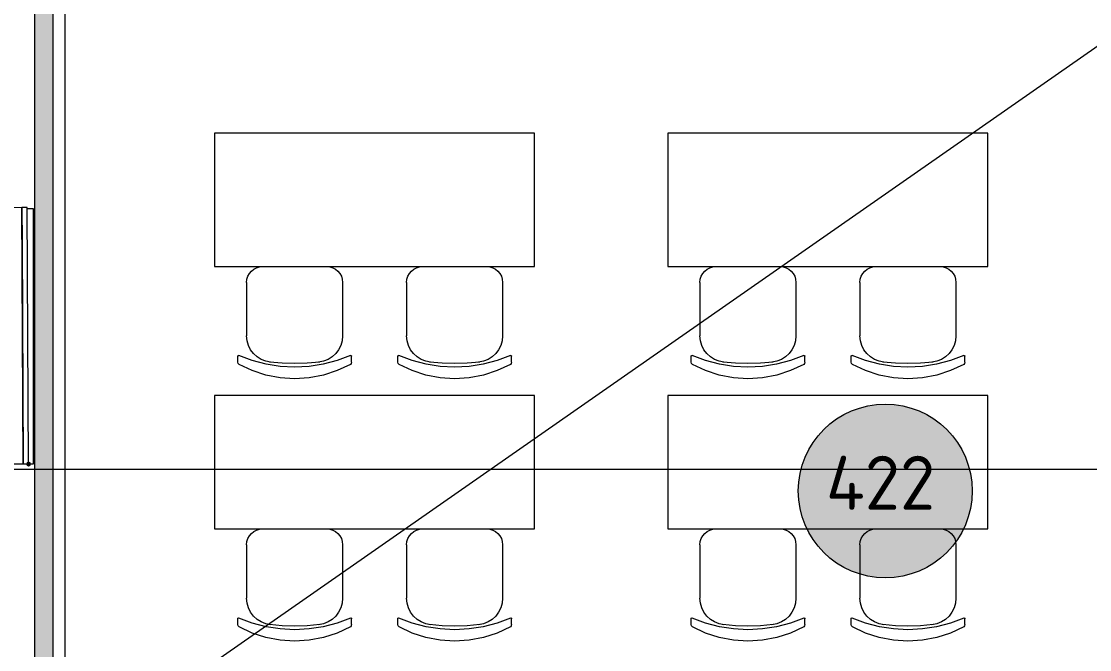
# Model space of a CAD drawing. Header units: millimetres. Extents: x 0 to 1189, y 0 to 841.
# Drawn here: x 240.72 to 280.78, y 410.59 to 434.17 of the extents above; entities that cross this region are included whole.
import ezdxf

# ---------------------------------------------------------------- set-up
doc = ezdxf.new("R2010")
doc.units = ezdxf.units.MM

msp = doc.modelspace()

# ---------------------------------------------------------------- hatches: boundary and pattern name
at = {"true_color": 0xf1d696}
h = msp.add_hatch(color=41, dxfattribs=at)
h.dxf.hatch_style = 2
h.paths.add_polyline_path([(241.90737, 376.007345), (241.207369, 376.007345), (241.207369, 453.503464), (241.90737, 453.503464)])
at = {"true_color": 0xffffff}
h = msp.add_hatch(color=7, dxfattribs=at)
edge = h.paths.add_edge_path()
edge.add_arc((273.113917, 416.549407), 3.260255, 0, 360)
h = msp.add_hatch(color=7)
h.dxf.hatch_style = 2
h.paths.add_polyline_path([(241.080368, 417.566409), (241.053931, 417.629971), (240.990368, 417.656409), (240.926806, 417.629971), (240.900368, 417.566409), (240.900368, 417.554409), (240.926806, 417.490846), (240.990368, 417.464408), (241.053931, 417.490846), (241.080368, 417.554409)])

# ---------------------------------------------------------------- linework, layer by layer
at = {"color": 7, "lineweight": 0}
for points in [[(241.207369, 454.203465), (241.207369, 375.307344)], [(242.35937, 375.307344), (242.35937, 454.203465)], [(241.90737, 376.007345), (241.90737, 453.503464)], [(240.740368, 427.187423), (237.441363, 427.170423)], [(240.940368, 427.188423), (240.740368, 427.187423)], [(240.790368, 417.565409), (240.740368, 427.187423)], [(240.740368, 427.187423), (240.747368, 425.875421)], [(240.990368, 417.566409), (240.940368, 427.188423)], [(240.941368, 427.154423), (241.159368, 427.154423)], [(241.159368, 427.154423), (241.159368, 417.554409)], [(240.747368, 425.875421), (240.790368, 417.565409)], [(269.853412, 416.549407), (269.870248, 416.882815), (269.919664, 417.20657), (270.000021, 417.519038), (270.109678, 417.818581), (270.246998, 418.103564), (270.410341, 418.372349), (270.598067, 418.623302), (270.808539, 418.854786), (271.040116, 419.065164), (271.291159, 419.2528), (271.560029, 419.416058), (271.845087, 419.553302), (272.144694, 419.662896), (272.457211, 419.743203), (272.780999, 419.792587), (273.114417, 419.809412), (273.44766, 419.792587), (273.771293, 419.743203), (274.083677, 419.662896), (274.383169, 419.553302), (274.668131, 419.416058), (274.93692, 419.2528), (275.187897, 419.065164), (275.419421, 418.854786), (275.629851, 418.623302), (275.817546, 418.372349), (275.980867, 418.103564), (276.118172, 417.818581), (276.22782, 417.519038), (276.308172, 417.20657), (276.357586, 416.882815), (276.374422, 416.549407)], [(237.490363, 417.548409), (240.790368, 417.565409)], [(241.159368, 417.554409), (238.649365, 417.554409)], [(240.790368, 417.565409), (240.990368, 417.566409)], [(202.529309, 417.371408), (863.72632, 417.371408)], [(276.374422, 416.549407), (276.357586, 416.216164), (276.308172, 415.892531), (276.22782, 415.580148), (276.118172, 415.280655), (275.980867, 414.995694), (275.817546, 414.726904), (275.629851, 414.475927), (275.419421, 414.244404), (275.187897, 414.033974), (274.93692, 413.846278), (274.668131, 413.682957), (274.383169, 413.545652), (274.083677, 413.436004), (273.771293, 413.355652), (273.44766, 413.306238), (273.114417, 413.289402), (272.780999, 413.306238), (272.457211, 413.355652), (272.144694, 413.436004), (271.845087, 413.545652), (271.560029, 413.682957), (271.291159, 413.846278), (271.040116, 414.033974), (270.808539, 414.244404), (270.598067, 414.475927), (270.410341, 414.726904), (270.246998, 414.995694), (270.109678, 415.280655), (270.000021, 415.580148), (269.919664, 415.892531), (269.870248, 416.216164), (269.853412, 416.549407)]]:
    msp.add_lwpolyline(points, dxfattribs=at)
at = {"color": 144, "lineweight": 0, "true_color": 0x0077b0}
msp.add_lwpolyline([(243.131371, 406.774392), (287.216439, 437.540439)], dxfattribs=at)
at = {"color": 253, "lineweight": 0, "true_color": 0x999999}
for points in [[(259.966397, 429.977428), (247.966379, 429.977428)], [(247.966379, 429.977428), (247.966379, 424.97742)], [(259.966397, 424.97742), (259.966397, 429.977428)], [(276.966423, 429.977428), (264.966405, 429.977428)], [(264.966405, 429.977428), (264.966405, 424.97742)], [(276.966423, 424.97742), (276.966423, 429.977428)], [(247.966379, 424.97742), (259.966397, 424.97742)], [(249.166381, 424.377419), (249.178586, 424.498521), (249.213584, 424.611232), (249.268949, 424.713162), (249.342256, 424.80192), (249.431078, 424.875115), (249.532991, 424.930357), (249.645567, 424.965256), (249.766382, 424.97742)], [(249.166381, 424.377419), (249.178586, 424.498521), (249.213584, 424.611232), (249.268949, 424.713162), (249.342256, 424.80192), (249.431078, 424.875115), (249.532991, 424.930357), (249.645567, 424.965256), (249.766382, 424.97742)], [(249.765382, 424.97742), (252.166385, 424.97742)], [(249.765382, 424.97742), (252.166385, 424.97742)], [(252.166385, 424.97742), (252.287487, 424.965256), (252.400198, 424.930357), (252.502128, 424.875115), (252.590886, 424.80192), (252.664081, 424.713162), (252.719324, 424.611232), (252.754222, 424.498521), (252.766386, 424.377419)], [(252.166385, 424.97742), (252.287487, 424.965256), (252.400198, 424.930357), (252.502128, 424.875115), (252.590886, 424.80192), (252.664081, 424.713162), (252.719324, 424.611232), (252.754222, 424.498521), (252.766386, 424.377419)], [(255.16639, 424.377419), (255.178595, 424.498521), (255.213593, 424.611232), (255.268958, 424.713162), (255.342265, 424.80192), (255.431088, 424.875115), (255.533, 424.930357), (255.645576, 424.965256), (255.766391, 424.97742)], [(255.16639, 424.377419), (255.178595, 424.498521), (255.213593, 424.611232), (255.268958, 424.713162), (255.342265, 424.80192), (255.431088, 424.875115), (255.533, 424.930357), (255.645576, 424.965256), (255.766391, 424.97742)], [(255.765391, 424.97742), (258.166394, 424.97742)], [(255.765391, 424.97742), (258.166394, 424.97742)], [(258.166394, 424.97742), (258.287496, 424.965256), (258.400207, 424.930357), (258.502137, 424.875115), (258.590895, 424.80192), (258.66409, 424.713162), (258.719333, 424.611232), (258.754231, 424.498521), (258.766395, 424.377419)], [(258.166394, 424.97742), (258.287496, 424.965256), (258.400207, 424.930357), (258.502137, 424.875115), (258.590895, 424.80192), (258.66409, 424.713162), (258.719333, 424.611232), (258.754231, 424.498521), (258.766395, 424.377419)], [(264.966405, 424.97742), (276.966423, 424.97742)], [(266.166407, 424.377419), (266.178612, 424.498521), (266.21361, 424.611232), (266.268975, 424.713162), (266.342282, 424.80192), (266.431104, 424.875115), (266.533017, 424.930357), (266.645593, 424.965256), (266.766408, 424.97742)], [(266.166407, 424.377419), (266.178612, 424.498521), (266.21361, 424.611232), (266.268975, 424.713162), (266.342282, 424.80192), (266.431104, 424.875115), (266.533017, 424.930357), (266.645593, 424.965256), (266.766408, 424.97742)], [(266.765408, 424.97742), (269.166411, 424.97742)], [(266.765408, 424.97742), (269.166411, 424.97742)], [(269.166411, 424.97742), (269.287513, 424.965256), (269.400224, 424.930357), (269.502154, 424.875115), (269.590912, 424.80192), (269.664107, 424.713162), (269.71935, 424.611232), (269.754248, 424.498521), (269.766412, 424.377419)], [(269.166411, 424.97742), (269.287513, 424.965256), (269.400224, 424.930357), (269.502154, 424.875115), (269.590912, 424.80192), (269.664107, 424.713162), (269.71935, 424.611232), (269.754248, 424.498521), (269.766412, 424.377419)], [(272.166416, 424.377419), (272.178621, 424.498521), (272.213619, 424.611232), (272.268984, 424.713162), (272.342291, 424.80192), (272.431113, 424.875115), (272.533026, 424.930357), (272.645602, 424.965256), (272.766417, 424.97742)], [(272.166416, 424.377419), (272.178621, 424.498521), (272.213619, 424.611232), (272.268984, 424.713162), (272.342291, 424.80192), (272.431113, 424.875115), (272.533026, 424.930357), (272.645602, 424.965256), (272.766417, 424.97742)], [(272.765417, 424.97742), (275.16642, 424.97742)], [(272.765417, 424.97742), (275.16642, 424.97742)], [(275.16642, 424.97742), (275.287522, 424.965256), (275.400233, 424.930357), (275.502163, 424.875115), (275.590921, 424.80192), (275.664116, 424.713162), (275.719359, 424.611232), (275.754257, 424.498521), (275.766421, 424.377419)], [(275.16642, 424.97742), (275.287522, 424.965256), (275.400233, 424.930357), (275.502163, 424.875115), (275.590921, 424.80192), (275.664116, 424.713162), (275.719359, 424.611232), (275.754257, 424.498521), (275.766421, 424.377419)], [(249.166381, 424.377419), (249.166381, 422.374416)], [(249.166381, 424.377419), (249.166381, 422.374416)], [(252.766386, 424.377419), (252.766386, 422.374416)], [(252.766386, 424.377419), (252.766386, 422.374416)], [(255.16639, 424.377419), (255.16639, 422.374416)], [(255.16639, 424.377419), (255.16639, 422.374416)], [(258.766395, 424.377419), (258.766395, 422.374416)], [(258.766395, 424.377419), (258.766395, 422.374416)], [(266.166407, 424.377419), (266.166407, 422.374416)], [(266.166407, 424.377419), (266.166407, 422.374416)], [(269.766412, 424.377419), (269.766412, 422.374416)], [(269.766412, 424.377419), (269.766412, 422.374416)], [(272.166416, 424.377419), (272.166416, 422.374416)], [(272.166416, 424.377419), (272.166416, 422.374416)], [(275.766421, 424.377419), (275.766421, 422.374416)], [(275.766421, 424.377419), (275.766421, 422.374416)], [(250.066382, 421.379414), (249.880997, 421.416057), (249.710178, 421.48468), (249.557055, 421.581827), (249.424756, 421.70404), (249.31641, 421.847862), (249.235146, 422.009837), (249.184094, 422.186507), (249.166381, 422.374416)], [(250.066382, 421.379414), (249.880997, 421.416057), (249.710178, 421.48468), (249.557055, 421.581827), (249.424756, 421.70404), (249.31641, 421.847862), (249.235146, 422.009837), (249.184094, 422.186507), (249.166381, 422.374416)], [(252.766386, 422.374416), (252.748673, 422.186507), (252.69762, 422.009837), (252.616357, 421.847862), (252.508011, 421.70404), (252.375712, 421.581827), (252.222588, 421.48468), (252.05177, 421.416057), (251.866385, 421.379414)], [(252.766386, 422.374416), (252.748673, 422.186507), (252.69762, 422.009837), (252.616357, 421.847862), (252.508011, 421.70404), (252.375712, 421.581827), (252.222588, 421.48468), (252.05177, 421.416057), (251.866385, 421.379414)], [(256.066391, 421.379414), (255.881006, 421.416057), (255.710188, 421.48468), (255.557064, 421.581827), (255.424765, 421.70404), (255.316419, 421.847862), (255.235156, 422.009837), (255.184103, 422.186507), (255.16639, 422.374416)], [(256.066391, 421.379414), (255.881006, 421.416057), (255.710188, 421.48468), (255.557064, 421.581827), (255.424765, 421.70404), (255.316419, 421.847862), (255.235156, 422.009837), (255.184103, 422.186507), (255.16639, 422.374416)], [(258.766395, 422.374416), (258.748682, 422.186507), (258.69763, 422.009837), (258.616366, 421.847862), (258.50802, 421.70404), (258.375721, 421.581827), (258.222598, 421.48468), (258.051779, 421.416057), (257.866394, 421.379414)], [(258.766395, 422.374416), (258.748682, 422.186507), (258.69763, 422.009837), (258.616366, 421.847862), (258.50802, 421.70404), (258.375721, 421.581827), (258.222598, 421.48468), (258.051779, 421.416057), (257.866394, 421.379414)], [(267.066408, 421.379414), (266.881023, 421.416057), (266.710204, 421.48468), (266.557081, 421.581827), (266.424782, 421.70404), (266.316436, 421.847862), (266.235172, 422.009837), (266.18412, 422.186507), (266.166407, 422.374416)], [(267.066408, 421.379414), (266.881023, 421.416057), (266.710204, 421.48468), (266.557081, 421.581827), (266.424782, 421.70404), (266.316436, 421.847862), (266.235172, 422.009837), (266.18412, 422.186507), (266.166407, 422.374416)], [(269.766412, 422.374416), (269.748699, 422.186507), (269.697646, 422.009837), (269.616383, 421.847862), (269.508037, 421.70404), (269.375738, 421.581827), (269.222614, 421.48468), (269.051796, 421.416057), (268.866411, 421.379414)], [(269.766412, 422.374416), (269.748699, 422.186507), (269.697646, 422.009837), (269.616383, 421.847862), (269.508037, 421.70404), (269.375738, 421.581827), (269.222614, 421.48468), (269.051796, 421.416057), (268.866411, 421.379414)], [(273.066417, 421.379414), (272.881032, 421.416057), (272.710214, 421.48468), (272.55709, 421.581827), (272.424791, 421.70404), (272.316445, 421.847862), (272.235182, 422.009837), (272.184129, 422.186507), (272.166416, 422.374416)], [(273.066417, 421.379414), (272.881032, 421.416057), (272.710214, 421.48468), (272.55709, 421.581827), (272.424791, 421.70404), (272.316445, 421.847862), (272.235182, 422.009837), (272.184129, 422.186507), (272.166416, 422.374416)], [(275.766421, 422.374416), (275.748708, 422.186507), (275.697656, 422.009837), (275.616392, 421.847862), (275.508046, 421.70404), (275.375747, 421.581827), (275.222624, 421.48468), (275.051805, 421.416057), (274.86642, 421.379414)], [(275.766421, 422.374416), (275.748708, 422.186507), (275.697656, 422.009837), (275.616392, 421.847862), (275.508046, 421.70404), (275.375747, 421.581827), (275.222624, 421.48468), (275.051805, 421.416057), (274.86642, 421.379414)], [(248.83138, 421.604415), (248.84038, 421.625415), (248.86138, 421.634415), (248.87538, 421.631415)], [(248.83138, 421.604415), (248.84038, 421.625415), (248.86138, 421.634415), (248.87538, 421.631415)], [(248.83138, 421.387414), (248.83138, 421.604415)], [(248.83138, 421.387414), (248.83138, 421.604415)], [(253.058387, 421.631415), (252.554886, 421.440899), (252.035635, 421.303539), (251.504759, 421.220367), (250.966383, 421.192414), (250.428586, 421.220367), (249.898007, 421.303539), (249.378865, 421.440899), (248.87538, 421.631415)], [(253.058387, 421.631415), (252.554886, 421.440899), (252.035635, 421.303539), (251.504759, 421.220367), (250.966383, 421.192414), (250.428586, 421.220367), (249.898007, 421.303539), (249.378865, 421.440899), (248.87538, 421.631415)], [(253.058387, 421.631415), (253.071387, 421.634415), (253.092762, 421.625415), (253.101387, 421.604415)], [(253.058387, 421.631415), (253.071387, 421.634415), (253.092762, 421.625415), (253.101387, 421.604415)], [(253.101387, 421.387414), (253.101387, 421.604415)], [(253.101387, 421.387414), (253.101387, 421.604415)], [(254.831389, 421.604415), (254.840389, 421.625415), (254.861389, 421.634415), (254.875389, 421.631415)], [(254.831389, 421.604415), (254.840389, 421.625415), (254.861389, 421.634415), (254.875389, 421.631415)], [(254.831389, 421.387414), (254.831389, 421.604415)], [(254.831389, 421.387414), (254.831389, 421.604415)], [(259.058396, 421.631415), (258.554895, 421.440899), (258.035644, 421.303539), (257.504768, 421.220367), (256.966393, 421.192414), (256.428595, 421.220367), (255.898016, 421.303539), (255.378875, 421.440899), (254.875389, 421.631415)], [(259.058396, 421.631415), (258.554895, 421.440899), (258.035644, 421.303539), (257.504768, 421.220367), (256.966393, 421.192414), (256.428595, 421.220367), (255.898016, 421.303539), (255.378875, 421.440899), (254.875389, 421.631415)], [(259.058396, 421.631415), (259.071396, 421.634415), (259.092771, 421.625415), (259.101396, 421.604415)], [(259.058396, 421.631415), (259.071396, 421.634415), (259.092771, 421.625415), (259.101396, 421.604415)], [(259.101396, 421.387414), (259.101396, 421.604415)], [(259.101396, 421.387414), (259.101396, 421.604415)], [(265.831406, 421.604415), (265.840406, 421.625415), (265.861406, 421.634415), (265.875406, 421.631415)], [(265.831406, 421.604415), (265.840406, 421.625415), (265.861406, 421.634415), (265.875406, 421.631415)], [(265.831406, 421.387414), (265.831406, 421.604415)], [(265.831406, 421.387414), (265.831406, 421.604415)], [(270.058413, 421.631415), (269.554912, 421.440899), (269.035661, 421.303539), (268.504785, 421.220367), (267.966409, 421.192414), (267.428612, 421.220367), (266.898033, 421.303539), (266.378891, 421.440899), (265.875406, 421.631415)], [(270.058413, 421.631415), (269.554912, 421.440899), (269.035661, 421.303539), (268.504785, 421.220367), (267.966409, 421.192414), (267.428612, 421.220367), (266.898033, 421.303539), (266.378891, 421.440899), (265.875406, 421.631415)], [(270.058413, 421.631415), (270.071413, 421.634415), (270.092788, 421.625415), (270.101413, 421.604415)], [(270.058413, 421.631415), (270.071413, 421.634415), (270.092788, 421.625415), (270.101413, 421.604415)], [(270.101413, 421.387414), (270.101413, 421.604415)], [(270.101413, 421.387414), (270.101413, 421.604415)], [(271.831415, 421.604415), (271.840415, 421.625415), (271.861415, 421.634415), (271.875415, 421.631415)], [(271.831415, 421.604415), (271.840415, 421.625415), (271.861415, 421.634415), (271.875415, 421.631415)], [(271.831415, 421.387414), (271.831415, 421.604415)], [(271.831415, 421.387414), (271.831415, 421.604415)], [(276.058422, 421.631415), (275.554921, 421.440899), (275.03567, 421.303539), (274.504794, 421.220367), (273.966419, 421.192414), (273.428621, 421.220367), (272.898042, 421.303539), (272.378901, 421.440899), (271.875415, 421.631415)], [(276.058422, 421.631415), (275.554921, 421.440899), (275.03567, 421.303539), (274.504794, 421.220367), (273.966419, 421.192414), (273.428621, 421.220367), (272.898042, 421.303539), (272.378901, 421.440899), (271.875415, 421.631415)], [(276.058422, 421.631415), (276.071422, 421.634415), (276.092797, 421.625415), (276.101422, 421.604415)], [(276.058422, 421.631415), (276.071422, 421.634415), (276.092797, 421.625415), (276.101422, 421.604415)], [(276.101422, 421.387414), (276.101422, 421.604415)], [(276.101422, 421.387414), (276.101422, 421.604415)], [(248.87938, 421.302414), (248.84413, 421.339289), (248.83138, 421.387414)], [(248.87938, 421.302414), (248.84413, 421.339289), (248.83138, 421.387414)], [(253.054387, 421.302414), (252.561355, 421.068695), (252.044885, 420.899664), (251.511166, 420.797007), (250.966383, 420.762414), (250.422039, 420.797007), (249.888382, 420.899664), (249.371975, 421.068695), (248.87938, 421.302414)], [(253.054387, 421.302414), (252.561355, 421.068695), (252.044885, 420.899664), (251.511166, 420.797007), (250.966383, 420.762414), (250.422039, 420.797007), (249.888382, 420.899664), (249.371975, 421.068695), (248.87938, 421.302414)], [(251.908385, 421.384414), (251.438134, 421.343039), (250.966383, 421.329414), (250.495508, 421.343039), (250.025382, 421.384414)], [(251.908385, 421.384414), (251.438134, 421.343039), (250.966383, 421.329414), (250.495508, 421.343039), (250.025382, 421.384414)], [(253.101387, 421.387414), (253.089137, 421.339289), (253.054387, 421.302414)], [(253.101387, 421.387414), (253.089137, 421.339289), (253.054387, 421.302414)], [(254.879389, 421.302414), (254.844139, 421.339289), (254.831389, 421.387414)], [(254.879389, 421.302414), (254.844139, 421.339289), (254.831389, 421.387414)], [(259.054396, 421.302414), (258.561364, 421.068695), (258.044894, 420.899664), (257.511175, 420.797007), (256.966393, 420.762414), (256.422048, 420.797007), (255.888391, 420.899664), (255.371984, 421.068695), (254.879389, 421.302414)], [(259.054396, 421.302414), (258.561364, 421.068695), (258.044894, 420.899664), (257.511175, 420.797007), (256.966393, 420.762414), (256.422048, 420.797007), (255.888391, 420.899664), (255.371984, 421.068695), (254.879389, 421.302414)], [(257.908394, 421.384414), (257.438143, 421.343039), (256.966393, 421.329414), (256.495517, 421.343039), (256.025391, 421.384414)], [(257.908394, 421.384414), (257.438143, 421.343039), (256.966393, 421.329414), (256.495517, 421.343039), (256.025391, 421.384414)], [(259.101396, 421.387414), (259.089146, 421.339289), (259.054396, 421.302414)], [(259.101396, 421.387414), (259.089146, 421.339289), (259.054396, 421.302414)], [(265.879406, 421.302414), (265.844156, 421.339289), (265.831406, 421.387414)], [(265.879406, 421.302414), (265.844156, 421.339289), (265.831406, 421.387414)], [(270.054413, 421.302414), (269.561381, 421.068695), (269.044911, 420.899664), (268.511191, 420.797007), (267.966409, 420.762414), (267.422065, 420.797007), (266.888408, 420.899664), (266.372001, 421.068695), (265.879406, 421.302414)], [(270.054413, 421.302414), (269.561381, 421.068695), (269.044911, 420.899664), (268.511191, 420.797007), (267.966409, 420.762414), (267.422065, 420.797007), (266.888408, 420.899664), (266.372001, 421.068695), (265.879406, 421.302414)], [(268.908411, 421.384414), (268.43816, 421.343039), (267.966409, 421.329414), (267.495534, 421.343039), (267.025408, 421.384414)], [(268.908411, 421.384414), (268.43816, 421.343039), (267.966409, 421.329414), (267.495534, 421.343039), (267.025408, 421.384414)], [(270.101413, 421.387414), (270.089163, 421.339289), (270.054413, 421.302414)], [(270.101413, 421.387414), (270.089163, 421.339289), (270.054413, 421.302414)], [(271.879415, 421.302414), (271.844165, 421.339289), (271.831415, 421.387414)], [(271.879415, 421.302414), (271.844165, 421.339289), (271.831415, 421.387414)], [(276.054422, 421.302414), (275.56139, 421.068695), (275.04492, 420.899664), (274.511201, 420.797007), (273.966419, 420.762414), (273.422074, 420.797007), (272.888417, 420.899664), (272.37201, 421.068695), (271.879415, 421.302414)], [(276.054422, 421.302414), (275.56139, 421.068695), (275.04492, 420.899664), (274.511201, 420.797007), (273.966419, 420.762414), (273.422074, 420.797007), (272.888417, 420.899664), (272.37201, 421.068695), (271.879415, 421.302414)], [(274.90842, 421.384414), (274.438169, 421.343039), (273.966419, 421.329414), (273.495543, 421.343039), (273.025417, 421.384414)], [(274.90842, 421.384414), (274.438169, 421.343039), (273.966419, 421.329414), (273.495543, 421.343039), (273.025417, 421.384414)], [(276.101422, 421.387414), (276.089172, 421.339289), (276.054422, 421.302414)], [(276.101422, 421.387414), (276.089172, 421.339289), (276.054422, 421.302414)], [(259.966397, 420.127413), (247.966379, 420.127413)], [(247.966379, 420.127413), (247.966379, 415.127405)], [(259.966397, 415.127405), (259.966397, 420.127413)], [(276.966423, 420.127413), (264.966405, 420.127413)], [(264.966405, 420.127413), (264.966405, 415.127405)], [(276.966423, 415.127405), (276.966423, 420.127413)], [(247.966379, 415.127405), (259.966397, 415.127405)], [(249.166381, 414.527404), (249.178586, 414.648506), (249.213584, 414.761217), (249.268949, 414.863147), (249.342256, 414.951905), (249.431078, 415.0251), (249.532991, 415.080342), (249.645567, 415.115241), (249.766382, 415.127405)], [(249.166381, 414.527404), (249.178586, 414.648506), (249.213584, 414.761217), (249.268949, 414.863147), (249.342256, 414.951905), (249.431078, 415.0251), (249.532991, 415.080342), (249.645567, 415.115241), (249.766382, 415.127405)], [(249.765382, 415.127405), (252.166385, 415.127405)], [(249.765382, 415.127405), (252.166385, 415.127405)], [(252.166385, 415.127405), (252.287487, 415.115241), (252.400198, 415.080342), (252.502128, 415.0251), (252.590886, 414.951905), (252.664081, 414.863147), (252.719324, 414.761217), (252.754222, 414.648506), (252.766386, 414.527404)], [(252.166385, 415.127405), (252.287487, 415.115241), (252.400198, 415.080342), (252.502128, 415.0251), (252.590886, 414.951905), (252.664081, 414.863147), (252.719324, 414.761217), (252.754222, 414.648506), (252.766386, 414.527404)], [(255.16639, 414.527404), (255.178595, 414.648506), (255.213593, 414.761217), (255.268958, 414.863147), (255.342265, 414.951905), (255.431088, 415.0251), (255.533, 415.080342), (255.645576, 415.115241), (255.766391, 415.127405)], [(255.16639, 414.527404), (255.178595, 414.648506), (255.213593, 414.761217), (255.268958, 414.863147), (255.342265, 414.951905), (255.431088, 415.0251), (255.533, 415.080342), (255.645576, 415.115241), (255.766391, 415.127405)], [(255.765391, 415.127405), (258.166394, 415.127405)], [(255.765391, 415.127405), (258.166394, 415.127405)], [(258.166394, 415.127405), (258.287496, 415.115241), (258.400207, 415.080342), (258.502137, 415.0251), (258.590895, 414.951905), (258.66409, 414.863147), (258.719333, 414.761217), (258.754231, 414.648506), (258.766395, 414.527404)], [(258.166394, 415.127405), (258.287496, 415.115241), (258.400207, 415.080342), (258.502137, 415.0251), (258.590895, 414.951905), (258.66409, 414.863147), (258.719333, 414.761217), (258.754231, 414.648506), (258.766395, 414.527404)], [(264.966405, 415.127405), (276.966423, 415.127405)], [(266.166407, 414.527404), (266.178612, 414.648506), (266.21361, 414.761217), (266.268975, 414.863147), (266.342282, 414.951905), (266.431104, 415.0251), (266.533017, 415.080342), (266.645593, 415.115241), (266.766408, 415.127405)], [(266.166407, 414.527404), (266.178612, 414.648506), (266.21361, 414.761217), (266.268975, 414.863147), (266.342282, 414.951905), (266.431104, 415.0251), (266.533017, 415.080342), (266.645593, 415.115241), (266.766408, 415.127405)], [(266.765408, 415.127405), (269.166411, 415.127405)], [(266.765408, 415.127405), (269.166411, 415.127405)], [(269.166411, 415.127405), (269.287513, 415.115241), (269.400224, 415.080342), (269.502154, 415.0251), (269.590912, 414.951905), (269.664107, 414.863147), (269.71935, 414.761217), (269.754248, 414.648506), (269.766412, 414.527404)], [(269.166411, 415.127405), (269.287513, 415.115241), (269.400224, 415.080342), (269.502154, 415.0251), (269.590912, 414.951905), (269.664107, 414.863147), (269.71935, 414.761217), (269.754248, 414.648506), (269.766412, 414.527404)], [(272.166416, 414.527404), (272.178621, 414.648506), (272.213619, 414.761217), (272.268984, 414.863147), (272.342291, 414.951905), (272.431113, 415.0251), (272.533026, 415.080342), (272.645602, 415.115241), (272.766417, 415.127405)], [(272.166416, 414.527404), (272.178621, 414.648506), (272.213619, 414.761217), (272.268984, 414.863147), (272.342291, 414.951905), (272.431113, 415.0251), (272.533026, 415.080342), (272.645602, 415.115241), (272.766417, 415.127405)], [(272.765417, 415.127405), (275.16642, 415.127405)], [(272.765417, 415.127405), (275.16642, 415.127405)], [(275.16642, 415.127405), (275.287522, 415.115241), (275.400233, 415.080342), (275.502163, 415.0251), (275.590921, 414.951905), (275.664116, 414.863147), (275.719359, 414.761217), (275.754257, 414.648506), (275.766421, 414.527404)], [(275.16642, 415.127405), (275.287522, 415.115241), (275.400233, 415.080342), (275.502163, 415.0251), (275.590921, 414.951905), (275.664116, 414.863147), (275.719359, 414.761217), (275.754257, 414.648506), (275.766421, 414.527404)], [(249.166381, 414.527404), (249.166381, 412.524401)], [(249.166381, 414.527404), (249.166381, 412.524401)], [(252.766386, 414.527404), (252.766386, 412.524401)], [(252.766386, 414.527404), (252.766386, 412.524401)], [(255.16639, 414.527404), (255.16639, 412.524401)], [(255.16639, 414.527404), (255.16639, 412.524401)], [(258.766395, 414.527404), (258.766395, 412.524401)], [(258.766395, 414.527404), (258.766395, 412.524401)], [(266.166407, 414.527404), (266.166407, 412.524401)], [(266.166407, 414.527404), (266.166407, 412.524401)], [(269.766412, 414.527404), (269.766412, 412.524401)], [(269.766412, 414.527404), (269.766412, 412.524401)], [(272.166416, 414.527404), (272.166416, 412.524401)], [(272.166416, 414.527404), (272.166416, 412.524401)], [(275.766421, 414.527404), (275.766421, 412.524401)], [(275.766421, 414.527404), (275.766421, 412.524401)], [(250.066382, 411.529399), (249.880997, 411.566042), (249.710178, 411.634665), (249.557055, 411.731812), (249.424756, 411.854025), (249.31641, 411.997847), (249.235146, 412.159822), (249.184094, 412.336492), (249.166381, 412.524401)], [(250.066382, 411.529399), (249.880997, 411.566042), (249.710178, 411.634665), (249.557055, 411.731812), (249.424756, 411.854025), (249.31641, 411.997847), (249.235146, 412.159822), (249.184094, 412.336492), (249.166381, 412.524401)], [(252.766386, 412.524401), (252.748673, 412.336492), (252.69762, 412.159822), (252.616357, 411.997847), (252.508011, 411.854025), (252.375712, 411.731812), (252.222588, 411.634665), (252.05177, 411.566042), (251.866385, 411.529399)], [(252.766386, 412.524401), (252.748673, 412.336492), (252.69762, 412.159822), (252.616357, 411.997847), (252.508011, 411.854025), (252.375712, 411.731812), (252.222588, 411.634665), (252.05177, 411.566042), (251.866385, 411.529399)], [(256.066391, 411.529399), (255.881006, 411.566042), (255.710188, 411.634665), (255.557064, 411.731812), (255.424765, 411.854025), (255.316419, 411.997847), (255.235156, 412.159822), (255.184103, 412.336492), (255.16639, 412.524401)], [(256.066391, 411.529399), (255.881006, 411.566042), (255.710188, 411.634665), (255.557064, 411.731812), (255.424765, 411.854025), (255.316419, 411.997847), (255.235156, 412.159822), (255.184103, 412.336492), (255.16639, 412.524401)], [(258.766395, 412.524401), (258.748682, 412.336492), (258.69763, 412.159822), (258.616366, 411.997847), (258.50802, 411.854025), (258.375721, 411.731812), (258.222598, 411.634665), (258.051779, 411.566042), (257.866394, 411.529399)], [(258.766395, 412.524401), (258.748682, 412.336492), (258.69763, 412.159822), (258.616366, 411.997847), (258.50802, 411.854025), (258.375721, 411.731812), (258.222598, 411.634665), (258.051779, 411.566042), (257.866394, 411.529399)], [(267.066408, 411.529399), (266.881023, 411.566042), (266.710204, 411.634665), (266.557081, 411.731812), (266.424782, 411.854025), (266.316436, 411.997847), (266.235172, 412.159822), (266.18412, 412.336492), (266.166407, 412.524401)], [(267.066408, 411.529399), (266.881023, 411.566042), (266.710204, 411.634665), (266.557081, 411.731812), (266.424782, 411.854025), (266.316436, 411.997847), (266.235172, 412.159822), (266.18412, 412.336492), (266.166407, 412.524401)], [(269.766412, 412.524401), (269.748699, 412.336492), (269.697646, 412.159822), (269.616383, 411.997847), (269.508037, 411.854025), (269.375738, 411.731812), (269.222614, 411.634665), (269.051796, 411.566042), (268.866411, 411.529399)], [(269.766412, 412.524401), (269.748699, 412.336492), (269.697646, 412.159822), (269.616383, 411.997847), (269.508037, 411.854025), (269.375738, 411.731812), (269.222614, 411.634665), (269.051796, 411.566042), (268.866411, 411.529399)], [(273.066417, 411.529399), (272.881032, 411.566042), (272.710214, 411.634665), (272.55709, 411.731812), (272.424791, 411.854025), (272.316445, 411.997847), (272.235182, 412.159822), (272.184129, 412.336492), (272.166416, 412.524401)], [(273.066417, 411.529399), (272.881032, 411.566042), (272.710214, 411.634665), (272.55709, 411.731812), (272.424791, 411.854025), (272.316445, 411.997847), (272.235182, 412.159822), (272.184129, 412.336492), (272.166416, 412.524401)], [(275.766421, 412.524401), (275.748708, 412.336492), (275.697656, 412.159822), (275.616392, 411.997847), (275.508046, 411.854025), (275.375747, 411.731812), (275.222624, 411.634665), (275.051805, 411.566042), (274.86642, 411.529399)], [(275.766421, 412.524401), (275.748708, 412.336492), (275.697656, 412.159822), (275.616392, 411.997847), (275.508046, 411.854025), (275.375747, 411.731812), (275.222624, 411.634665), (275.051805, 411.566042), (274.86642, 411.529399)], [(248.83138, 411.7544), (248.84038, 411.7754), (248.86138, 411.7844), (248.87538, 411.7814)], [(248.83138, 411.7544), (248.84038, 411.7754), (248.86138, 411.7844), (248.87538, 411.7814)], [(248.83138, 411.537399), (248.83138, 411.7544)], [(248.83138, 411.537399), (248.83138, 411.7544)], [(248.87938, 411.452399), (248.84413, 411.489274), (248.83138, 411.537399)], [(248.87938, 411.452399), (248.84413, 411.489274), (248.83138, 411.537399)], [(253.058387, 411.7814), (252.554886, 411.590884), (252.035635, 411.453524), (251.504759, 411.370352), (250.966383, 411.342399), (250.428586, 411.370352), (249.898007, 411.453524), (249.378865, 411.590884), (248.87538, 411.7814)], [(253.058387, 411.7814), (252.554886, 411.590884), (252.035635, 411.453524), (251.504759, 411.370352), (250.966383, 411.342399), (250.428586, 411.370352), (249.898007, 411.453524), (249.378865, 411.590884), (248.87538, 411.7814)], [(253.054387, 411.452399), (252.561355, 411.21868), (252.044885, 411.049649), (251.511166, 410.946992), (250.966383, 410.912398), (250.422039, 410.946992), (249.888382, 411.049649), (249.371975, 411.21868), (248.87938, 411.452399)], [(253.054387, 411.452399), (252.561355, 411.21868), (252.044885, 411.049649), (251.511166, 410.946992), (250.966383, 410.912398), (250.422039, 410.946992), (249.888382, 411.049649), (249.371975, 411.21868), (248.87938, 411.452399)], [(251.908385, 411.534399), (251.438134, 411.493024), (250.966383, 411.479399), (250.495508, 411.493024), (250.025382, 411.534399)], [(251.908385, 411.534399), (251.438134, 411.493024), (250.966383, 411.479399), (250.495508, 411.493024), (250.025382, 411.534399)], [(253.101387, 411.537399), (253.089137, 411.489274), (253.054387, 411.452399)], [(253.101387, 411.537399), (253.089137, 411.489274), (253.054387, 411.452399)], [(253.058387, 411.7814), (253.071387, 411.7844), (253.092762, 411.7754), (253.101387, 411.7544)], [(253.058387, 411.7814), (253.071387, 411.7844), (253.092762, 411.7754), (253.101387, 411.7544)], [(253.101387, 411.537399), (253.101387, 411.7544)], [(253.101387, 411.537399), (253.101387, 411.7544)], [(254.831389, 411.7544), (254.840389, 411.7754), (254.861389, 411.7844), (254.875389, 411.7814)], [(254.831389, 411.7544), (254.840389, 411.7754), (254.861389, 411.7844), (254.875389, 411.7814)], [(254.831389, 411.537399), (254.831389, 411.7544)], [(254.831389, 411.537399), (254.831389, 411.7544)], [(254.879389, 411.452399), (254.844139, 411.489274), (254.831389, 411.537399)], [(254.879389, 411.452399), (254.844139, 411.489274), (254.831389, 411.537399)], [(259.058396, 411.7814), (258.554895, 411.590884), (258.035644, 411.453524), (257.504768, 411.370352), (256.966393, 411.342399), (256.428595, 411.370352), (255.898016, 411.453524), (255.378875, 411.590884), (254.875389, 411.7814)], [(259.058396, 411.7814), (258.554895, 411.590884), (258.035644, 411.453524), (257.504768, 411.370352), (256.966393, 411.342399), (256.428595, 411.370352), (255.898016, 411.453524), (255.378875, 411.590884), (254.875389, 411.7814)], [(259.054396, 411.452399), (258.561364, 411.21868), (258.044894, 411.049649), (257.511175, 410.946992), (256.966393, 410.912398), (256.422048, 410.946992), (255.888391, 411.049649), (255.371984, 411.21868), (254.879389, 411.452399)], [(259.054396, 411.452399), (258.561364, 411.21868), (258.044894, 411.049649), (257.511175, 410.946992), (256.966393, 410.912398), (256.422048, 410.946992), (255.888391, 411.049649), (255.371984, 411.21868), (254.879389, 411.452399)], [(257.908394, 411.534399), (257.438143, 411.493024), (256.966393, 411.479399), (256.495517, 411.493024), (256.025391, 411.534399)], [(257.908394, 411.534399), (257.438143, 411.493024), (256.966393, 411.479399), (256.495517, 411.493024), (256.025391, 411.534399)], [(259.101396, 411.537399), (259.089146, 411.489274), (259.054396, 411.452399)], [(259.101396, 411.537399), (259.089146, 411.489274), (259.054396, 411.452399)], [(259.058396, 411.7814), (259.071396, 411.7844), (259.092771, 411.7754), (259.101396, 411.7544)], [(259.058396, 411.7814), (259.071396, 411.7844), (259.092771, 411.7754), (259.101396, 411.7544)], [(259.101396, 411.537399), (259.101396, 411.7544)], [(259.101396, 411.537399), (259.101396, 411.7544)], [(265.831406, 411.7544), (265.840406, 411.7754), (265.861406, 411.7844), (265.875406, 411.7814)], [(265.831406, 411.7544), (265.840406, 411.7754), (265.861406, 411.7844), (265.875406, 411.7814)], [(265.831406, 411.537399), (265.831406, 411.7544)], [(265.831406, 411.537399), (265.831406, 411.7544)], [(265.879406, 411.452399), (265.844156, 411.489274), (265.831406, 411.537399)], [(265.879406, 411.452399), (265.844156, 411.489274), (265.831406, 411.537399)], [(270.058413, 411.7814), (269.554912, 411.590884), (269.035661, 411.453524), (268.504785, 411.370352), (267.966409, 411.342399), (267.428612, 411.370352), (266.898033, 411.453524), (266.378891, 411.590884), (265.875406, 411.7814)], [(270.058413, 411.7814), (269.554912, 411.590884), (269.035661, 411.453524), (268.504785, 411.370352), (267.966409, 411.342399), (267.428612, 411.370352), (266.898033, 411.453524), (266.378891, 411.590884), (265.875406, 411.7814)], [(270.054413, 411.452399), (269.561381, 411.21868), (269.044911, 411.049649), (268.511191, 410.946992), (267.966409, 410.912398), (267.422065, 410.946992), (266.888408, 411.049649), (266.372001, 411.21868), (265.879406, 411.452399)], [(270.054413, 411.452399), (269.561381, 411.21868), (269.044911, 411.049649), (268.511191, 410.946992), (267.966409, 410.912398), (267.422065, 410.946992), (266.888408, 411.049649), (266.372001, 411.21868), (265.879406, 411.452399)], [(268.908411, 411.534399), (268.43816, 411.493024), (267.966409, 411.479399), (267.495534, 411.493024), (267.025408, 411.534399)], [(268.908411, 411.534399), (268.43816, 411.493024), (267.966409, 411.479399), (267.495534, 411.493024), (267.025408, 411.534399)], [(270.101413, 411.537399), (270.089163, 411.489274), (270.054413, 411.452399)], [(270.101413, 411.537399), (270.089163, 411.489274), (270.054413, 411.452399)], [(270.058413, 411.7814), (270.071413, 411.7844), (270.092788, 411.7754), (270.101413, 411.7544)], [(270.058413, 411.7814), (270.071413, 411.7844), (270.092788, 411.7754), (270.101413, 411.7544)], [(270.101413, 411.537399), (270.101413, 411.7544)], [(270.101413, 411.537399), (270.101413, 411.7544)], [(271.831415, 411.7544), (271.840415, 411.7754), (271.861415, 411.7844), (271.875415, 411.7814)], [(271.831415, 411.7544), (271.840415, 411.7754), (271.861415, 411.7844), (271.875415, 411.7814)], [(271.831415, 411.537399), (271.831415, 411.7544)], [(271.831415, 411.537399), (271.831415, 411.7544)], [(271.879415, 411.452399), (271.844165, 411.489274), (271.831415, 411.537399)], [(271.879415, 411.452399), (271.844165, 411.489274), (271.831415, 411.537399)], [(276.058422, 411.7814), (275.554921, 411.590884), (275.03567, 411.453524), (274.504794, 411.370352), (273.966419, 411.342399), (273.428621, 411.370352), (272.898042, 411.453524), (272.378901, 411.590884), (271.875415, 411.7814)], [(276.058422, 411.7814), (275.554921, 411.590884), (275.03567, 411.453524), (274.504794, 411.370352), (273.966419, 411.342399), (273.428621, 411.370352), (272.898042, 411.453524), (272.378901, 411.590884), (271.875415, 411.7814)], [(276.054422, 411.452399), (275.56139, 411.21868), (275.04492, 411.049649), (274.511201, 410.946992), (273.966419, 410.912398), (273.422074, 410.946992), (272.888417, 411.049649), (272.37201, 411.21868), (271.879415, 411.452399)], [(276.054422, 411.452399), (275.56139, 411.21868), (275.04492, 411.049649), (274.511201, 410.946992), (273.966419, 410.912398), (273.422074, 410.946992), (272.888417, 411.049649), (272.37201, 411.21868), (271.879415, 411.452399)], [(274.90842, 411.534399), (274.438169, 411.493024), (273.966419, 411.479399), (273.495543, 411.493024), (273.025417, 411.534399)], [(274.90842, 411.534399), (274.438169, 411.493024), (273.966419, 411.479399), (273.495543, 411.493024), (273.025417, 411.534399)], [(276.101422, 411.537399), (276.089172, 411.489274), (276.054422, 411.452399)], [(276.101422, 411.537399), (276.089172, 411.489274), (276.054422, 411.452399)], [(276.058422, 411.7814), (276.071422, 411.7844), (276.092797, 411.7754), (276.101422, 411.7544)], [(276.058422, 411.7814), (276.071422, 411.7844), (276.092797, 411.7754), (276.101422, 411.7544)], [(276.101422, 411.537399), (276.101422, 411.7544)], [(276.101422, 411.537399), (276.101422, 411.7544)]]:
    msp.add_lwpolyline(points, dxfattribs=at)

# ---------------------------------------------------------------- texts
at = {"color": 7, "insert": (270.891941, 417.869799), "char_height": 2.026853, "attachment_point": 1}
msp.add_mtext('{\\fGOSTCommon|b0|i0|c0;422}', dxfattribs=at)

doc.saveas('drawing.dxf')
